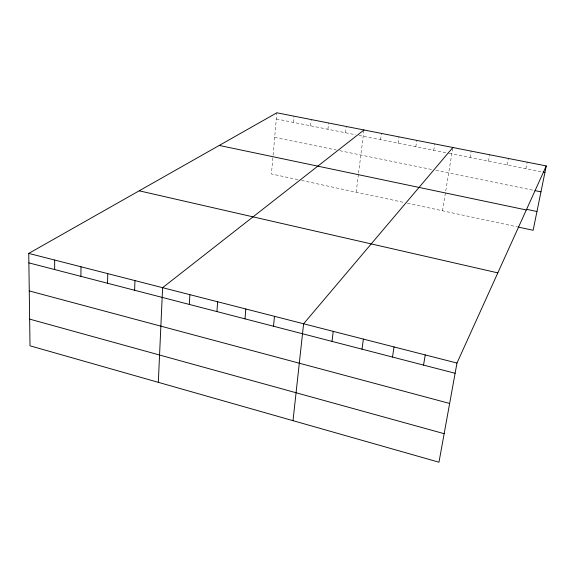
<?xml version="1.0" encoding="UTF-8"?>
<svg xmlns="http://www.w3.org/2000/svg" width="575" height="575" viewBox="0 0 575 575"><rect width="100%" height="100%" fill="white"/><g stroke="black" fill="none" stroke-linecap="round" stroke-linejoin="round"><path stroke-width="0.43" stroke-dasharray="2.88 2.16" d="M272.852 157.873L271.422 173.952L298.123 179.702M273.089 155.2L276.863 112.786M293.351 122.36L293.947 116.15M310.558 125.788L311.197 119.557M327.93 129.246L328.62 122.993M345.482 132.739L346.222 126.464M356.177 192.194L358.462 174.031M358.57 173.161L363.997 129.972M380.578 139.725L381.419 133.407M398.123 143.218L399.007 136.879M415.833 146.747L416.782 140.379M433.73 150.305L434.722 143.923M442.498 210.773L452.719 148.3M470.048 157.536L471.155 151.11M488.484 161.208L489.641 154.754M507.107 164.917L508.322 158.441M525.917 168.662L527.189 162.164M276.316 118.968L355.609 134.758M358.98 135.427L448.356 153.216M449.219 153.388L542.326 171.925M274.678 137.396L336.31 149.996M339.796 150.708L432.472 169.661M435.886 170.358L534.117 190.44M301.48 180.421L404.886 202.68M407.474 203.234L517.162 226.838"/><path stroke-width="0.86" d="M80.903 276.352L80.989 266.778M107.554 283.252L107.755 273.628M134.636 290.267L134.952 280.593M158.319 382.332L162.61 287.68L363.997 129.972M189.333 304.434L189.894 294.666M216.933 311.585L217.623 301.76M244.993 318.852L245.812 308.983M273.52 326.241L274.469 316.322M293.013 420.67L303.607 323.783L452.848 147.495M332.012 341.392L333.241 331.373M362.006 349.154L363.386 339.085M392.509 357.061L394.04 346.941M423.545 365.096L425.234 354.926M546.25 165.923L456.974 363.055L438.977 462.214L30.008 345.812L28.75 253.403L276.863 112.786L546.25 165.923L533.126 230.273L518.003 227.024M543.195 172.097L544.92 172.442M534.973 190.62L540.967 191.842M526.779 209.365L536.957 211.507M219.248 145.439L526.305 209.961M139.186 190.814L497.813 272.873M28.75 253.403L456.974 363.055M28.879 262.876L455.12 373.276M29.26 290.928L449.643 403.449M29.641 319.118L444.159 433.679M54.661 260.037L54.682 269.56"/></g></svg>
